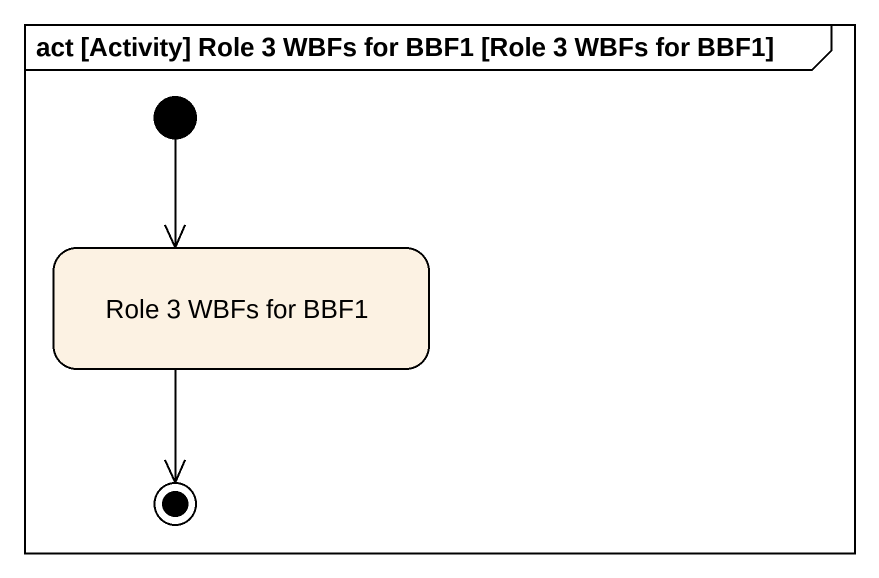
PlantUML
@startuml
mainframe act [Activity] Role 3 WBFs for BBF1 [Role 3 WBFs for BBF1]
hide empty description
state "Role 3 WBFs for BBF1" as Role_3_WBFs_for_BBF1
[*] --> Role_3_WBFs_for_BBF1
Role_3_WBFs_for_BBF1 --> [*]
@enduml
